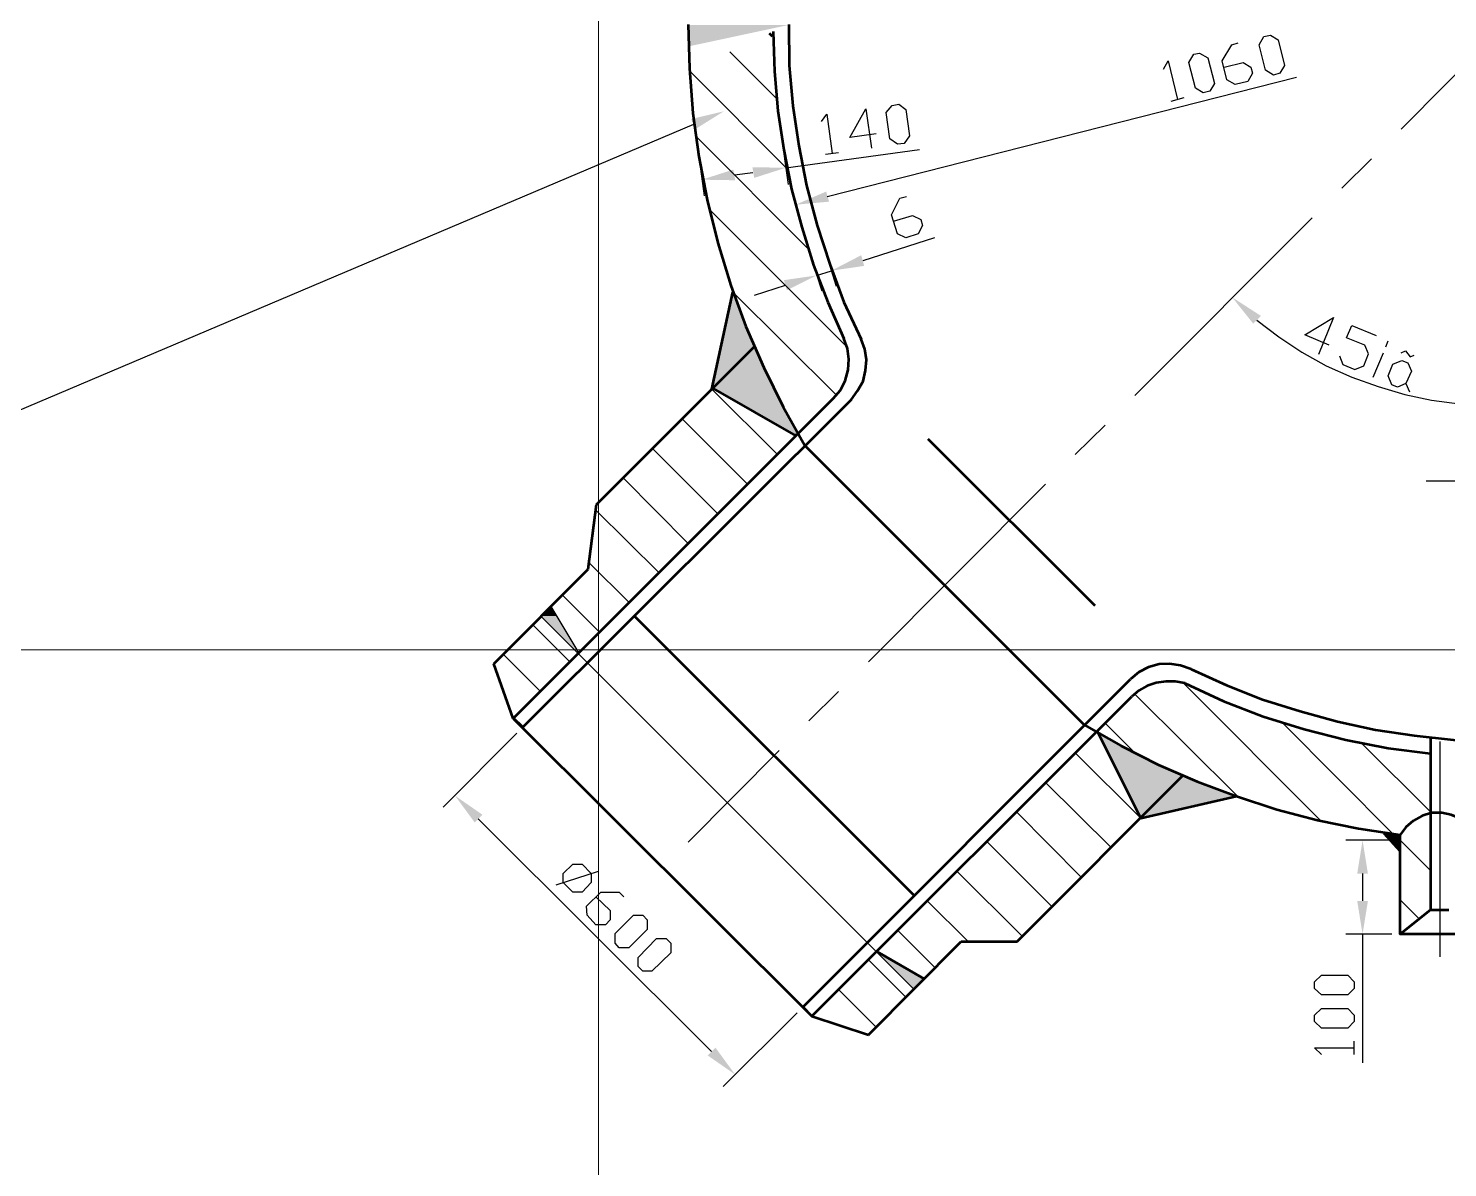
# Model space of a CAD drawing. Header units: millimetres. Extents: x 0 to 841, y 0 to 1189.
# Drawn here: x 127.6 to 228.6, y 319.8 to 400.9 of the extents above; entities that cross this region are included whole.
import ezdxf

# ---------------------------------------------------------------- set-up
doc = ezdxf.new("R2010")
doc.units = ezdxf.units.MM
doc.layers.add('C00-00-00', color=7, linetype='Continuous')
for name, color, linetype, true_color in [('C00-FF-FF', 4, 'Continuous', 0x00ffff), ('CBF-BF-BF', 7, 'Continuous', 0xbfbfbf), ('CFF-00-FF', 6, 'Continuous', 0xff00ff)]:
    doc.layers.add(name, color=color, linetype=linetype, true_color=true_color)

msp = doc.modelspace()

# ---------------------------------------------------------------- hatches: boundary and pattern name
at = {"layer": 'C00-00-00'}
h = msp.add_hatch(color=256, dxfattribs=at)
h.dxf.hatch_style = 2
h.paths.add_polyline_path([(174.540333, 401.176772), (181.694667, 401.176772), (174.582667, 399.652772)])
h = msp.add_hatch(color=256, dxfattribs=at)
h.dxf.hatch_style = 2
h.paths.add_polyline_path([(174.794333, 394.488106), (177.122667, 395.038439), (175.090667, 393.768439)])
h = msp.add_hatch(color=256, dxfattribs=at)
h.dxf.hatch_style = 2
h.paths.add_polyline_path([(179.154667, 391.059106), (179.281667, 390.297106), (181.525333, 391.016772)])
h = msp.add_hatch(color=256, dxfattribs=at)
h.dxf.hatch_style = 2
h.paths.add_polyline_path([(177.8, 390.889772), (177.927, 390.127772), (175.556333, 390.170106)])
h = msp.add_hatch(color=256, dxfattribs=at)
h.dxf.hatch_style = 2
h.paths.add_polyline_path([(184.404, 389.323439), (184.615667, 388.603772), (182.245, 388.392106)])
h = msp.add_hatch(color=256, dxfattribs=at)
h.dxf.hatch_style = 2
h.paths.add_polyline_path([(186.901667, 384.793772), (187.113333, 384.031772), (184.785, 383.693106)])
h = msp.add_hatch(color=256, dxfattribs=at)
h.dxf.hatch_style = 2
h.paths.add_polyline_path([(181.398333, 383.015772), (181.61, 382.296106), (183.726667, 383.354439)])
h = msp.add_hatch(color=256, dxfattribs=at)
h.dxf.hatch_style = 2
h.paths.add_polyline_path([(177.757667, 382.169106), (179.281667, 378.274439), (176.911, 378.274439)])
h = msp.add_hatch(color=256, dxfattribs=at)
h.dxf.hatch_style = 2
h.paths.add_polyline_path([(214.799333, 379.925439), (215.349667, 380.475772), (213.317667, 381.788106)])
h = msp.add_hatch(color=256, dxfattribs=at)
h.dxf.hatch_style = 2
h.paths.add_polyline_path([(176.911, 378.274439), (179.281667, 378.274439), (176.276, 375.268772)])
h = msp.add_hatch(color=256, dxfattribs=at)
h.dxf.hatch_style = 2
h.paths.add_polyline_path([(179.281667, 378.274439), (180.636333, 375.311106), (176.360667, 375.311106)])
h = msp.add_hatch(color=256, dxfattribs=at)
h.dxf.hatch_style = 2
h.paths.add_polyline_path([(176.360667, 375.311106), (180.763333, 375.141772), (176.699333, 375.141772)])
h = msp.add_hatch(color=256, dxfattribs=at)
h.dxf.hatch_style = 2
h.paths.add_polyline_path([(176.360667, 375.311106), (180.636333, 375.311106), (180.763333, 375.141772)])
h = msp.add_hatch(color=256, dxfattribs=at)
h.dxf.hatch_style = 2
h.paths.add_polyline_path([(176.699333, 375.141772), (182.372, 372.093772), (182.033333, 372.093772)])
h = msp.add_hatch(color=256, dxfattribs=at)
h.dxf.hatch_style = 2
h.paths.add_polyline_path([(176.699333, 375.141772), (180.763333, 375.141772), (182.372, 372.093772)])
h = msp.add_hatch(color=256, dxfattribs=at)
h.dxf.hatch_style = 2
h.paths.add_polyline_path([(182.033333, 372.093772), (182.372, 372.093772), (182.245, 371.924439)])
h = msp.add_hatch(color=256, dxfattribs=at)
h.dxf.hatch_style = 2
h.paths.add_polyline_path([(164.803667, 359.774772), (165.227, 359.097439), (164.084, 359.097439)])
h = msp.add_hatch(color=256, dxfattribs=at)
h.dxf.hatch_style = 2
h.paths.add_polyline_path([(164.084, 359.097439), (166.793333, 356.472772), (166.708667, 356.472772)])
h = msp.add_hatch(color=256, dxfattribs=at)
h.dxf.hatch_style = 2
h.paths.add_polyline_path([(164.084, 359.097439), (165.227, 359.097439), (166.793333, 356.472772)])
h = msp.add_hatch(color=256, dxfattribs=at)
h.dxf.hatch_style = 2
h.paths.add_polyline_path([(166.708667, 356.472772), (166.793333, 356.472772), (166.751, 356.430439)])
h = msp.add_hatch(color=256, dxfattribs=at)
h.dxf.hatch_style = 2
h.paths.add_polyline_path([(203.792667, 350.757772), (206.756, 349.149106), (204.597, 349.149106)])
h = msp.add_hatch(color=256, dxfattribs=at)
h.dxf.hatch_style = 2
h.paths.add_polyline_path([(204.597, 349.149106), (209.804, 347.752106), (205.274333, 347.752106)])
h = msp.add_hatch(color=256, dxfattribs=at)
h.dxf.hatch_style = 2
h.paths.add_polyline_path([(204.597, 349.149106), (206.756, 349.149106), (209.804, 347.752106)])
h = msp.add_hatch(color=256, dxfattribs=at)
h.dxf.hatch_style = 2
h.paths.add_polyline_path([(205.274333, 347.752106), (209.804, 347.752106), (206.798333, 344.704106)])
h = msp.add_hatch(color=256, dxfattribs=at)
h.dxf.hatch_style = 2
h.paths.add_polyline_path([(209.804, 347.752106), (213.614, 346.270439), (208.322333, 346.270439)])
h = msp.add_hatch(color=256, dxfattribs=at)
h.dxf.hatch_style = 2
h.paths.add_polyline_path([(159.935333, 344.958106), (159.385, 344.407772), (157.988, 346.312772)])
h = msp.add_hatch(color=256, dxfattribs=at)
h.dxf.hatch_style = 2
h.paths.add_polyline_path([(208.322333, 346.270439), (213.614, 346.270439), (206.798333, 344.704106)])
h = msp.add_hatch(color=256, dxfattribs=at)
h.dxf.hatch_style = 2
h.paths.add_polyline_path([(224.112667, 343.645772), (225.255667, 343.518772), (224.282, 343.518772)])
h = msp.add_hatch(color=256, dxfattribs=at)
h.dxf.hatch_style = 2
h.paths.add_polyline_path([(224.282, 343.518772), (225.255667, 342.418106), (225.213333, 342.418106)])
h = msp.add_hatch(color=256, dxfattribs=at)
h.dxf.hatch_style = 2
h.paths.add_polyline_path([(224.282, 343.518772), (225.255667, 343.518772), (225.255667, 342.418106)])
h = msp.add_hatch(color=256, dxfattribs=at)
h.dxf.hatch_style = 2
h.paths.add_polyline_path([(222.207667, 340.767106), (222.969667, 340.767106), (222.588667, 343.137772)])
h = msp.add_hatch(color=256, dxfattribs=at)
h.dxf.hatch_style = 2
h.paths.add_polyline_path([(225.213333, 342.418106), (225.255667, 342.418106), (225.255667, 342.375772)])
h = msp.add_hatch(color=256, dxfattribs=at)
h.dxf.hatch_style = 2
h.paths.add_polyline_path([(222.207667, 338.819772), (222.969667, 338.819772), (222.588667, 336.449106)])
h = msp.add_hatch(color=256, dxfattribs=at)
h.dxf.hatch_style = 2
h.paths.add_polyline_path([(188.002333, 335.221439), (188.044667, 335.179106), (187.96, 335.179106)])
h = msp.add_hatch(color=256, dxfattribs=at)
h.dxf.hatch_style = 2
h.paths.add_polyline_path([(187.96, 335.179106), (191.389, 333.274106), (189.907333, 333.274106)])
h = msp.add_hatch(color=256, dxfattribs=at)
h.dxf.hatch_style = 2
h.paths.add_polyline_path([(187.96, 335.179106), (188.044667, 335.179106), (191.389, 333.274106)])
h = msp.add_hatch(color=256, dxfattribs=at)
h.dxf.hatch_style = 2
h.paths.add_polyline_path([(189.907333, 333.274106), (191.389, 333.274106), (190.627, 332.554439)])
h = msp.add_hatch(color=256, dxfattribs=at)
h.dxf.hatch_style = 2
h.paths.add_polyline_path([(176.53, 328.363439), (175.979667, 327.813106), (177.927, 326.458439)])

# ---------------------------------------------------------------- linework, layer by layer
at = {"layer": 'C00-00-00', "lineweight": 53}
for points in [[(174.582667, 401.217694), (174.667333, 398.085028), (174.921333, 394.910028), (175.344667, 391.819694), (175.937333, 388.729361), (176.699333, 385.681361), (177.630667, 382.633361), (178.689, 379.712361), (179.959, 376.791361), (181.356, 373.997361), (182.88, 371.245694)], [(181.737, 401.217694), (181.779333, 398.296694), (182.033333, 395.418028), (182.456667, 392.581694), (183.007, 389.745361), (183.769, 386.909028), (184.658, 384.157361), (185.674, 381.448028), (186.901667, 378.823361)], [(180.636333, 400.709694), (180.721, 397.873361), (180.975, 395.079361), (181.398333, 392.285361), (181.948667, 389.491361), (182.668333, 386.782028), (183.515, 384.072694), (184.531, 381.448028), (185.674, 378.865694)], [(184.912, 374.590028), (185.42, 375.182694), (185.758667, 375.860028), (185.970333, 376.622028), (186.012667, 377.384028), (185.928, 378.146028), (185.674, 378.865694)], [(186.182, 374.505361), (186.647667, 375.140361), (187.028667, 375.817694), (187.198, 376.579694), (187.282667, 377.341694), (187.155667, 378.103694), (186.901667, 378.823361)], [(162.136667, 351.814694), (184.912, 374.590028)], [(186.182, 374.505361), (162.814, 351.179694), (162.136667, 351.857028)], [(170.815, 359.053694), (190.669333, 339.199361)], [(210.396667, 355.328361), (209.634667, 355.582361), (208.872667, 355.709361), (208.110667, 355.667028), (207.348667, 355.455361), (206.671333, 355.116694), (206.078667, 354.608694)], [(182.710667, 331.240694), (206.078667, 354.608694)], [(210.396667, 355.328361), (212.894333, 354.185361), (215.476667, 353.169361), (218.143667, 352.322694), (220.810667, 351.603028), (223.52, 351.010361), (226.271667, 350.587028), (229.065667, 350.290694), (231.817333, 350.163694)], [(209.931, 354.312361), (209.253667, 354.439361), (208.576333, 354.439361), (207.899, 354.354694), (207.264, 354.143028), (206.671333, 353.804361), (206.163333, 353.381028)], [(209.931, 354.312361), (212.682667, 353.042361), (215.519, 351.941694), (218.44, 351.052694), (221.403333, 350.290694), (224.409, 349.698028), (227.414667, 349.317028)], [(182.753, 331.283028), (183.388, 330.605694), (206.163333, 353.381028)], [(202.776667, 351.349028), (205.401333, 349.867361), (208.068333, 348.512694), (210.82, 347.327361), (213.614, 346.269028), (216.492667, 345.337694), (219.371333, 344.575694), (222.292333, 343.983028), (225.255667, 343.517361)], [(230.886, 343.051694), (230.589667, 343.686694), (230.124, 344.237028), (229.573667, 344.660361), (228.896333, 344.956694), (228.219, 345.083694), (227.499333, 345.083694), (226.822, 344.872028), (226.187, 344.533361), (225.679, 344.067694), (225.255667, 343.517361)], [(230.886, 343.051694), (230.886, 336.447694), (225.255667, 336.447694), (225.255667, 343.517361)], [(227.414667, 338.183361), (228.727, 338.183361)], [(191.389, 333.272694), (188.002333, 335.220028)]]:
    msp.add_lwpolyline(points, dxfattribs=at)
at = {"layer": 'C00-00-00', "lineweight": 25}
for points in [[(216.238667, 397.619361), (215.688333, 397.958028), (215.222667, 399.778361), (215.561333, 400.371028), (216.027, 400.455694), (216.577333, 400.117028), (217.043, 398.296694), (216.704333, 397.746361)], [(211.243333, 396.349361), (210.693, 396.688028), (210.227333, 398.508361), (210.566, 399.101028), (210.989333, 399.185694), (211.582, 398.847028), (212.047667, 397.026694), (211.709, 396.476361)], [(189.484, 392.708694), (188.933667, 393.089694), (188.679667, 394.952361), (189.103, 395.460361), (189.568667, 395.545028), (190.076667, 395.164028), (190.330667, 393.301361), (189.949667, 392.751028)], [(225.086333, 375.394361), (224.663, 375.563694), (224.409, 376.198694), (224.747667, 377.045361), (225.382667, 377.299361), (225.806, 377.130028), (226.06, 376.537361), (225.679, 375.648361)], [(165.692667, 340.130694), (165.692667, 340.765694), (166.37, 341.443028), (167.047333, 341.443028), (167.682333, 340.765694), (167.682333, 340.130694), (167.047333, 339.453361), (166.37, 339.453361)], [(169.375667, 335.812694), (169.375667, 336.490028), (170.688, 337.802361), (171.365333, 337.802361), (171.661667, 337.463694), (171.661667, 336.786361), (170.349333, 335.474028), (169.672, 335.474028)], [(171.026667, 334.161694), (171.026667, 334.796694), (172.339, 336.151361), (173.016333, 336.151361), (173.355, 335.812694), (173.355, 335.135361), (172.000333, 333.823028), (171.365333, 333.823028)], [(221.996, 332.595361), (221.530333, 332.129694), (219.667667, 332.129694), (219.159667, 332.595361), (219.159667, 333.061028), (219.667667, 333.526694), (221.530333, 333.526694), (221.996, 333.061028)], [(221.996, 330.224694), (221.530333, 329.759028), (219.667667, 329.759028), (219.159667, 330.224694), (219.159667, 330.690361), (219.667667, 331.156028), (221.530333, 331.156028), (221.996, 330.690361)]]:
    msp.add_lwpolyline(points, close=True, dxfattribs=at)
for points in [[(212.725, 398.169694), (214.079667, 398.508361), (214.63, 398.169694), (214.757, 397.746361), (214.418333, 397.153694), (213.529333, 396.942028), (212.936667, 397.280694), (212.598, 398.635361), (213.275333, 399.778361), (213.741, 399.905361)], [(208.407, 398.042694), (208.745667, 398.635361), (209.423, 395.883694)], [(217.889667, 397.450028), (184.488667, 388.941028)], [(187.96, 393.428361), (186.097333, 393.174361), (187.240333, 395.206361), (187.621333, 392.412361)], [(208.957333, 395.756694), (209.888667, 396.010694)], [(174.963667, 394.105694), (78.528333, 353.211694), (65.786, 353.211694)], [(184.065333, 394.317361), (184.446333, 394.825361), (184.827333, 392.031361)], [(184.361667, 391.989028), (185.293, 392.116028)], [(189.187667, 387.205361), (190.542333, 387.628694), (191.135, 387.332361), (191.262, 386.909028), (190.965667, 386.316361), (190.076667, 386.020028), (189.484, 386.316361), (189.060667, 387.671028), (189.653333, 388.856361), (190.119, 388.983361)], [(215.053333, 380.178028), (216.619667, 378.992694), (218.270667, 377.892028), (220.006333, 376.918361), (221.826667, 376.114028), (223.689333, 375.436694), (225.594333, 374.886361), (227.499333, 374.463028), (229.489, 374.209028)], [(220.218, 378.400028), (218.482333, 379.119694), (220.514333, 380.347361), (219.456, 377.722694)], [(220.937667, 377.638028), (221.191667, 377.003028), (222.038333, 376.664361), (222.673333, 376.918361), (223.012, 377.765028), (222.758, 378.400028), (221.445667, 378.908028), (221.826667, 379.797028), (223.562333, 379.077361)], [(225.340333, 377.849694), (225.636667, 377.976694), (225.975333, 377.553361), (226.271667, 377.680361)], [(225.679, 375.648361), (225.933, 375.055694)], [(164.803667, 359.773361), (166.793333, 356.471361)], [(164.084, 359.096028), (190.627, 332.553028)], [(181.059667, 349.528694), (174.582667, 343.009361)], [(165.184667, 339.961361), (168.190333, 340.935028)], [(168.021, 339.114694), (169.037, 338.141028), (169.037, 337.463694), (168.698333, 337.125028), (168.021, 337.125028), (167.386, 337.802361), (167.343667, 338.437361), (168.359667, 339.453361), (169.672, 339.453361), (170.010667, 339.114694)], [(219.667667, 327.896361), (219.159667, 328.362028), (221.996, 328.362028)], [(221.996, 327.896361), (221.996, 328.827694)]]:
    msp.add_lwpolyline(points, dxfattribs=at)
for points in [[(231.817333, 400.286361), (231.817333, 400.286361), (225.340333, 393.767028), (225.340333, 393.767028)], [(180.890333, 395.926028), (180.890333, 395.926028), (177.546, 399.270361), (177.546, 399.270361)], [(181.652333, 390.930694), (181.652333, 390.930694), (174.667333, 397.915694), (174.667333, 397.915694)], [(183.134, 385.258028), (183.134, 385.258028), (175.133, 393.259028), (175.133, 393.259028)], [(181.186667, 393.513028), (181.186667, 393.513028), (181.694667, 389.830028), (181.694667, 389.830028)], [(175.217667, 392.666361), (175.217667, 392.666361), (175.725667, 389.025694), (175.725667, 389.025694)], [(181.525333, 391.015361), (181.525333, 391.015361), (191.050333, 392.327694), (191.050333, 392.327694)], [(223.223667, 391.650361), (223.223667, 391.650361), (221.107, 389.576028), (221.107, 389.576028)], [(177.884667, 390.507361), (177.884667, 390.507361), (179.197, 390.676694), (179.197, 390.676694)], [(185.885667, 378.273028), (185.885667, 378.273028), (176.064333, 388.094361), (176.064333, 388.094361)], [(218.990333, 387.459361), (218.990333, 387.459361), (206.375, 374.801694), (206.375, 374.801694)], [(187.028667, 384.411361), (187.028667, 384.411361), (192.151, 386.062361), (192.151, 386.062361)], [(184.361667, 385.004028), (184.361667, 385.004028), (185.123667, 382.591028), (185.123667, 382.591028)], [(183.303333, 384.665361), (183.303333, 384.665361), (184.107667, 382.252361), (184.107667, 382.252361)], [(183.726667, 383.353028), (183.726667, 383.353028), (184.785, 383.691694), (184.785, 383.691694)], [(185.123667, 374.844028), (185.123667, 374.844028), (177.757667, 382.167694), (177.757667, 382.167694)], [(181.483, 382.633361), (181.483, 382.633361), (179.281667, 381.913694), (179.281667, 381.913694)], [(223.350667, 376.114028), (223.350667, 376.114028), (224.070333, 377.849694), (224.070333, 377.849694)], [(224.239667, 378.273028), (224.239667, 378.273028), (224.409, 378.696361), (224.409, 378.696361)], [(180.932667, 370.610694), (180.932667, 370.610694), (176.276, 375.267361), (176.276, 375.267361)], [(178.816, 368.494028), (178.816, 368.494028), (174.159333, 373.150694), (174.159333, 373.150694)], [(204.258333, 372.685028), (204.258333, 372.685028), (202.141667, 370.610694), (202.141667, 370.610694)], [(176.699333, 366.377361), (176.699333, 366.377361), (172.042667, 371.034028), (172.042667, 371.034028)], [(174.582667, 364.260694), (174.582667, 364.260694), (169.968333, 368.917361), (169.968333, 368.917361)], [(200.025, 368.494028), (200.025, 368.494028), (187.409667, 355.836361), (187.409667, 355.836361)], [(229.489, 368.705694), (229.489, 368.705694), (227.118333, 368.705694), (227.118333, 368.705694)], [(172.508333, 362.186361), (172.508333, 362.186361), (168.021, 366.631361), (168.021, 366.631361)], [(170.391667, 360.069694), (170.391667, 360.069694), (167.513, 362.906028), (167.513, 362.906028)], [(168.275, 357.953028), (168.275, 357.953028), (165.608, 360.620028), (165.608, 360.620028)], [(166.158333, 355.836361), (166.158333, 355.836361), (163.491333, 358.503361), (163.491333, 358.503361)], [(164.041667, 353.762028), (164.041667, 353.762028), (161.417, 356.386694), (161.417, 356.386694)], [(185.293, 353.719694), (185.293, 353.719694), (183.176333, 351.645361), (183.176333, 351.645361)], [(219.625333, 344.533361), (219.625333, 344.533361), (209.846333, 354.312361), (209.846333, 354.312361)], [(213.741, 346.226694), (213.741, 346.226694), (206.375, 353.550361), (206.375, 353.550361)], [(162.390667, 350.756361), (162.390667, 350.756361), (157.141333, 345.507028), (157.141333, 345.507028)], [(206.375, 349.359361), (206.375, 349.359361), (204.258333, 351.476028), (204.258333, 351.476028)], [(224.79, 343.559694), (224.79, 343.559694), (216.873667, 351.518361), (216.873667, 351.518361)], [(227.414667, 345.168361), (227.414667, 345.168361), (222.546333, 350.036694), (222.546333, 350.036694)], [(228.092, 350.163694), (228.092, 350.163694), (228.092, 334.839028), (228.092, 334.839028)], [(206.798333, 344.702694), (206.798333, 344.702694), (202.141667, 349.359361), (202.141667, 349.359361)], [(204.681667, 342.628361), (204.681667, 342.628361), (200.025, 347.242694), (200.025, 347.242694)], [(159.639, 344.660361), (159.639, 344.660361), (176.233667, 328.108028), (176.233667, 328.108028)], [(202.565, 340.511694), (202.565, 340.511694), (197.950667, 345.168361), (197.950667, 345.168361)], [(200.490667, 338.395028), (200.490667, 338.395028), (195.834, 343.051694), (195.834, 343.051694)], [(224.663, 343.136361), (224.663, 343.136361), (221.403333, 343.136361), (221.403333, 343.136361)], [(227.414667, 340.977361), (227.414667, 340.977361), (225.255667, 343.136361), (225.255667, 343.136361)], [(198.374, 336.278361), (198.374, 336.278361), (193.717333, 340.935028), (193.717333, 340.935028)], [(222.588667, 340.765694), (222.588667, 340.765694), (222.588667, 338.818361), (222.588667, 338.818361)], [(194.521667, 335.939694), (194.521667, 335.939694), (191.600667, 338.818361), (191.600667, 338.818361)], [(226.610333, 337.548361), (226.610333, 337.548361), (225.255667, 338.903028), (225.255667, 338.903028)], [(192.151, 334.077028), (192.151, 334.077028), (189.526333, 336.701694), (189.526333, 336.701694)], [(224.663, 336.447694), (224.663, 336.447694), (221.403333, 336.447694), (221.403333, 336.447694)], [(222.588667, 336.447694), (222.588667, 336.447694), (222.588667, 327.303694), (222.588667, 327.303694)], [(190.076667, 331.960361), (190.076667, 331.960361), (187.409667, 334.627361), (187.409667, 334.627361)], [(187.96, 329.843694), (187.96, 329.843694), (185.293, 332.510694), (185.293, 332.510694)], [(182.329667, 330.859694), (182.329667, 330.859694), (177.080333, 325.610361), (177.080333, 325.610361)]]:
    msp.add_open_spline(points, degree=3, dxfattribs=at)
at = {"layer": 'C00-00-00', "lineweight": 53}
for points in [[(168.063333, 367.054694), (168.063333, 367.054694), (179.281667, 378.273028), (179.281667, 378.273028)], [(176.360667, 375.309694), (176.360667, 375.309694), (182.245, 371.923028), (182.245, 371.923028)], [(182.88, 371.245694), (182.88, 371.245694), (202.776667, 351.349028), (202.776667, 351.349028)], [(191.643, 371.711361), (191.643, 371.711361), (203.538667, 359.858028), (203.538667, 359.858028)], [(167.470667, 362.440361), (167.470667, 362.440361), (168.063333, 367.054694), (168.063333, 367.054694)], [(160.739667, 355.709361), (160.739667, 355.709361), (167.470667, 362.440361), (167.470667, 362.440361)], [(162.136667, 351.814694), (162.136667, 351.814694), (160.739667, 355.709361), (160.739667, 355.709361)], [(162.136667, 351.814694), (162.136667, 351.814694), (183.388, 330.605694), (183.388, 330.605694)], [(206.798333, 344.702694), (206.798333, 344.702694), (203.708, 350.925694), (203.708, 350.925694)], [(227.414667, 350.460028), (227.414667, 350.460028), (227.414667, 338.183361), (227.414667, 338.183361)], [(197.993, 335.939694), (197.993, 335.939694), (209.804, 347.750694), (209.804, 347.750694)], [(224.112667, 343.644361), (224.112667, 343.644361), (225.255667, 342.374361), (225.255667, 342.374361)], [(227.414667, 338.183361), (227.414667, 338.183361), (225.255667, 336.447694), (225.255667, 336.447694)], [(187.409667, 329.293361), (187.409667, 329.293361), (194.013667, 335.939694), (194.013667, 335.939694)], [(194.013667, 335.939694), (194.013667, 335.939694), (197.993, 335.939694), (197.993, 335.939694)], [(183.388, 330.605694), (183.388, 330.605694), (187.409667, 329.293361), (187.409667, 329.293361)]]:
    msp.add_open_spline(points, degree=3, dxfattribs=at)
at = {"layer": 'C00-FF-FF', "lineweight": 53}
msp.add_lwpolyline([(180.594, 400.371028), (180.382333, 400.582694)], dxfattribs=at)
at = {"layer": 'CBF-BF-BF', "lineweight": 9}
for points in [[(168.2, 0), (168.2, 1189.000035)], [(841.000001, 356.70001), (0, 356.70001)]]:
    msp.add_lwpolyline(points, dxfattribs=at)
at = {"layer": 'CFF-00-FF', "lineweight": 53}
for points in [[(176.276, 375.267361), (176.276, 375.267361), (177.757667, 382.167694), (177.757667, 382.167694)], [(206.798333, 344.702694), (206.798333, 344.702694), (213.614, 346.269028), (213.614, 346.269028)]]:
    msp.add_open_spline(points, degree=3, dxfattribs=at)

doc.saveas('drawing.dxf')
